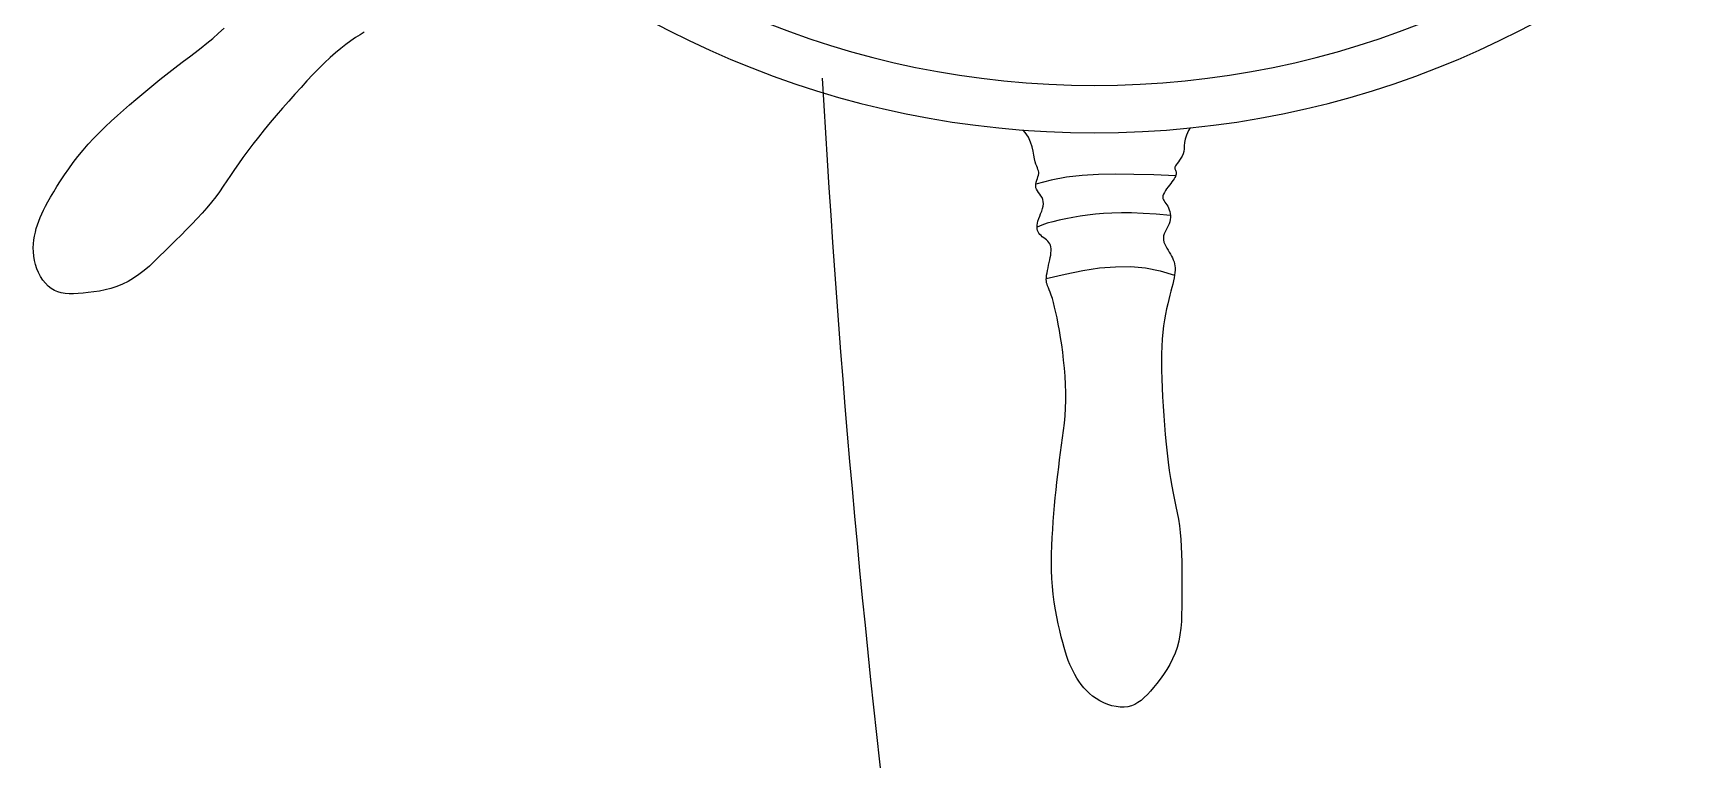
# Model space of a CAD drawing. Header units: millimetres. Extents: x -37 to 8970, y -2 to 4773.
# Drawn here: x 8468.9 to 8600.2, y 1159.4 to 1216.7 of the extents above; entities that cross this region are included whole.
import ezdxf

# ---------------------------------------------------------------- set-up
doc = ezdxf.new("R2010")
doc.units = ezdxf.units.MM

msp = doc.modelspace()

# ---------------------------------------------------------------- linework, layer by layer
at = {"color": 18, "true_color": 0x000000}
for p, q in [((8483.06, 1216.28), (8483.51, 1216.68)), ((8483.51, 1216.68), (8483.96, 1217.09)), ((8495.01, 1216.78), (8494.67, 1216.57)), ((8481.69, 1215.18), (8482.15, 1215.54)), ((8482.15, 1215.54), (8482.61, 1215.9)), ((8482.61, 1215.9), (8483.06, 1216.28)), ((8493.16, 1215.48), (8492.74, 1215.14)), ((8493.56, 1215.8), (8493.16, 1215.48)), ((8493.95, 1216.08), (8493.56, 1215.8)), ((8494.32, 1216.34), (8493.95, 1216.08)), ((8494.67, 1216.57), (8494.32, 1216.34)), ((8479.83, 1213.77), (8480.3, 1214.13)), ((8480.3, 1214.13), (8480.77, 1214.48)), ((8480.77, 1214.48), (8481.23, 1214.83)), ((8481.23, 1214.83), (8481.69, 1215.18)), ((8491.87, 1214.34), (8491.42, 1213.9)), ((8492.31, 1214.76), (8491.87, 1214.34)), ((8492.74, 1215.14), (8492.31, 1214.76)), ((8478.42, 1212.65), (8478.89, 1213.03)), ((8478.89, 1213.03), (8479.37, 1213.4)), ((8479.37, 1213.4), (8479.83, 1213.77)), ((8490.49, 1212.94), (8490.02, 1212.42)), ((8490.96, 1213.43), (8490.49, 1212.94)), ((8491.42, 1213.9), (8490.96, 1213.43)), ((8476.51, 1211.04), (8476.99, 1211.46)), ((8476.99, 1211.46), (8477.47, 1211.86)), ((8477.47, 1211.86), (8477.95, 1212.26)), ((8477.95, 1212.26), (8478.42, 1212.65)), ((8489.54, 1211.89), (8489.05, 1211.34)), ((8490.02, 1212.42), (8489.54, 1211.89)), ((8475.07, 1209.76), (8475.55, 1210.2)), ((8475.55, 1210.2), (8476.03, 1210.63)), ((8476.03, 1210.63), (8476.51, 1211.04)), ((8488.07, 1210.21), (8487.59, 1209.64)), ((8488.56, 1210.78), (8488.07, 1210.21)), ((8489.05, 1211.34), (8488.56, 1210.78)), ((8473.69, 1208.41), (8474.14, 1208.87)), ((8474.14, 1208.87), (8474.6, 1209.32)), ((8474.6, 1209.32), (8475.07, 1209.76)), ((8487.12, 1209.07), (8486.66, 1208.5)), ((8487.59, 1209.64), (8487.12, 1209.07)), ((8547.1, 1208.85), (8546.9, 1209.06)), ((8547.35, 1208.48), (8547.1, 1208.85)), ((8559.96, 1209.02), (8559.8, 1208.66)), ((8560.1, 1209.23), (8559.96, 1209.02)), ((8472.44, 1206.98), (8472.84, 1207.47)), ((8472.84, 1207.47), (8473.25, 1207.94)), ((8473.25, 1207.94), (8473.69, 1208.41)), ((8486.23, 1207.95), (8485.82, 1207.41)), ((8486.66, 1208.5), (8486.23, 1207.95)), ((8547.52, 1208.11), (8547.35, 1208.48)), ((8547.64, 1207.74), (8547.52, 1208.11)), ((8547.72, 1207.4), (8547.64, 1207.74)), ((8559.61, 1207.57), (8559.58, 1207.36)), ((8559.62, 1207.8), (8559.61, 1207.57)), ((8559.65, 1208.06), (8559.62, 1207.8)), ((8559.7, 1208.34), (8559.65, 1208.06)), ((8559.8, 1208.66), (8559.7, 1208.34)), ((8471.71, 1206), (8472.06, 1206.49)), ((8472.06, 1206.49), (8472.44, 1206.98)), ((8485.09, 1206.4), (8484.77, 1205.93)), ((8485.44, 1206.89), (8485.09, 1206.4)), ((8485.82, 1207.41), (8485.44, 1206.89)), ((8547.78, 1207.07), (8547.72, 1207.4)), ((8547.83, 1206.79), (8547.78, 1207.07)), ((8547.88, 1206.56), (8547.83, 1206.79)), ((8547.94, 1206.36), (8547.88, 1206.56)), ((8548, 1206.2), (8547.94, 1206.36)), ((8548.05, 1206.07), (8548, 1206.2)), ((8558.93, 1206.22), (8558.89, 1206.14)), ((8558.99, 1206.32), (8558.93, 1206.22)), ((8559.07, 1206.42), (8558.99, 1206.32)), ((8559.16, 1206.54), (8559.07, 1206.42)), ((8559.26, 1206.68), (8559.16, 1206.54)), ((8559.36, 1206.83), (8559.26, 1206.68)), ((8559.45, 1206.99), (8559.36, 1206.83)), ((8559.53, 1207.17), (8559.45, 1206.99)), ((8559.58, 1207.36), (8559.53, 1207.17)), ((8470.79, 1204.6), (8471.07, 1205.05)), ((8471.07, 1205.05), (8471.38, 1205.52)), ((8471.38, 1205.52), (8471.71, 1206)), ((8484.18, 1205.04), (8483.89, 1204.62)), ((8484.47, 1205.48), (8484.18, 1205.04)), ((8484.77, 1205.93), (8484.47, 1205.48)), ((8547.93, 1204.79), (8547.96, 1204.94)), ((8547.96, 1204.94), (8548, 1205.09)), ((8548, 1205.09), (8548.05, 1205.23)), ((8548.1, 1205.95), (8548.05, 1206.07)), ((8548.05, 1205.23), (8548.1, 1205.37)), ((8548.14, 1205.84), (8548.1, 1205.95)), ((8548.1, 1205.37), (8548.14, 1205.5)), ((8548.16, 1205.74), (8548.14, 1205.84)), ((8548.14, 1205.5), (8548.16, 1205.63)), ((8548.16, 1205.63), (8548.16, 1205.74)), ((8558.56, 1204.85), (8558.46, 1204.71)), ((8558.66, 1204.98), (8558.56, 1204.85)), ((8558.75, 1205.1), (8558.66, 1204.98)), ((8558.83, 1205.21), (8558.75, 1205.1)), ((8558.89, 1205.31), (8558.83, 1205.21)), ((8558.89, 1206.14), (8558.88, 1206.06)), ((8558.88, 1206.06), (8558.89, 1206)), ((8558.89, 1206), (8558.91, 1205.94)), ((8558.94, 1205.4), (8558.89, 1205.31)), ((8558.91, 1205.94), (8558.93, 1205.88)), ((8558.93, 1205.88), (8558.96, 1205.82)), ((8558.97, 1205.49), (8558.94, 1205.4)), ((8558.96, 1205.82), (8558.98, 1205.76)), ((8558.99, 1205.57), (8558.97, 1205.49)), ((8558.98, 1205.76), (8559, 1205.7)), ((8559, 1205.64), (8558.99, 1205.57)), ((8559, 1205.7), (8559, 1205.64)), ((8470.08, 1203.4), (8470.29, 1203.77)), ((8470.29, 1203.77), (8470.53, 1204.17)), ((8470.53, 1204.17), (8470.79, 1204.6)), ((8483.3, 1203.78), (8482.97, 1203.36)), ((8483.6, 1204.19), (8483.3, 1203.78)), ((8483.89, 1204.62), (8483.6, 1204.19)), ((8547.92, 1204.65), (8547.93, 1204.79)), ((8547.94, 1204.51), (8547.92, 1204.65)), ((8547.98, 1204.38), (8547.94, 1204.51)), ((8548.05, 1204.25), (8547.98, 1204.38)), ((8548.14, 1204.12), (8548.05, 1204.25)), ((8548.24, 1203.99), (8548.14, 1204.12)), ((8548.33, 1203.86), (8548.24, 1203.99)), ((8548.42, 1203.73), (8548.33, 1203.86)), ((8548.48, 1203.58), (8548.42, 1203.73)), ((8548.52, 1203.42), (8548.48, 1203.58)), ((8557.95, 1203.87), (8557.94, 1203.76)), ((8557.94, 1203.76), (8557.95, 1203.65)), ((8557.99, 1204), (8557.95, 1203.87)), ((8557.95, 1203.65), (8557.99, 1203.55)), ((8558.06, 1204.14), (8557.99, 1204)), ((8557.99, 1203.55), (8558.04, 1203.46)), ((8558.14, 1204.28), (8558.06, 1204.14)), ((8558.24, 1204.42), (8558.14, 1204.28)), ((8558.35, 1204.57), (8558.24, 1204.42)), ((8558.46, 1204.71), (8558.35, 1204.57)), ((8469.46, 1202.15), (8469.59, 1202.44)), ((8469.59, 1202.44), (8469.73, 1202.74)), ((8469.73, 1202.74), (8469.89, 1203.06)), ((8469.89, 1203.06), (8470.08, 1203.4)), ((8482.23, 1202.5), (8481.83, 1202.07)), ((8482.61, 1202.93), (8482.23, 1202.5)), ((8482.97, 1203.36), (8482.61, 1202.93)), ((8548.16, 1202.07), (8548.24, 1202.26)), ((8548.24, 1202.26), (8548.31, 1202.46)), ((8548.31, 1202.46), (8548.39, 1202.66)), ((8548.39, 1202.66), (8548.45, 1202.86)), ((8548.45, 1202.86), (8548.5, 1203.06)), ((8548.5, 1203.06), (8548.53, 1203.24)), ((8548.53, 1203.24), (8548.52, 1203.42)), ((8558.04, 1203.46), (8558.1, 1203.36)), ((8558.1, 1203.36), (8558.17, 1203.26)), ((8558.17, 1203.26), (8558.25, 1203.15)), ((8558.25, 1203.15), (8558.32, 1203.04)), ((8558.32, 1203.04), (8558.38, 1202.91)), ((8558.38, 1202.91), (8558.44, 1202.77)), ((8558.44, 1202.77), (8558.48, 1202.63)), ((8558.48, 1202.63), (8558.52, 1202.48)), ((8558.52, 1202.48), (8558.53, 1202.32)), ((8558.53, 1202.32), (8558.54, 1202.16)), ((8469.02, 1200.7), (8469.09, 1201.01)), ((8469.09, 1201.01), (8469.16, 1201.3)), ((8469.16, 1201.3), (8469.25, 1201.58)), ((8469.25, 1201.58), (8469.35, 1201.87)), ((8469.35, 1201.87), (8469.46, 1202.15)), ((8481, 1201.2), (8480.57, 1200.77)), ((8481.42, 1201.64), (8481, 1201.2)), ((8481.83, 1202.07), (8481.42, 1201.64)), ((8548.03, 1201.4), (8548.04, 1201.55)), ((8548.04, 1201.27), (8548.03, 1201.4)), ((8548.04, 1201.55), (8548.06, 1201.71)), ((8548.07, 1201.14), (8548.04, 1201.27)), ((8548.06, 1201.71), (8548.1, 1201.88)), ((8548.11, 1201.03), (8548.07, 1201.14)), ((8548.1, 1201.88), (8548.16, 1202.07)), ((8548.17, 1200.92), (8548.11, 1201.03)), ((8548.24, 1200.82), (8548.17, 1200.92)), ((8558.11, 1201.03), (8558.05, 1200.87)), ((8558.19, 1201.19), (8558.11, 1201.03)), ((8558.27, 1201.35), (8558.19, 1201.19)), ((8558.35, 1201.51), (8558.27, 1201.35)), ((8558.43, 1201.67), (8558.35, 1201.51)), ((8558.48, 1201.83), (8558.43, 1201.67)), ((8558.52, 1202), (8558.48, 1201.83)), ((8558.54, 1202.16), (8558.52, 1202)), ((8468.92, 1199.76), (8468.94, 1200.08)), ((8468.93, 1199.44), (8468.92, 1199.76)), ((8468.94, 1200.08), (8468.97, 1200.39)), ((8468.97, 1200.39), (8469.02, 1200.7)), ((8479.71, 1199.92), (8479.29, 1199.5)), ((8480.14, 1200.34), (8479.71, 1199.92)), ((8480.57, 1200.77), (8480.14, 1200.34)), ((8548.34, 1200.73), (8548.24, 1200.82)), ((8548.44, 1200.64), (8548.34, 1200.73)), ((8548.55, 1200.56), (8548.44, 1200.64)), ((8548.66, 1200.48), (8548.55, 1200.56)), ((8548.76, 1200.39), (8548.66, 1200.48)), ((8548.87, 1200.3), (8548.76, 1200.39)), ((8548.95, 1200.2), (8548.87, 1200.3)), ((8549.03, 1200.09), (8548.95, 1200.2)), ((8549.08, 1199.97), (8549.03, 1200.09)), ((8549.11, 1199.84), (8549.08, 1199.97)), ((8549.13, 1199.69), (8549.11, 1199.84)), ((8549.13, 1199.53), (8549.13, 1199.69)), ((8558, 1200.71), (8557.98, 1200.55)), ((8557.98, 1200.55), (8557.99, 1200.39)), ((8557.99, 1200.39), (8558.03, 1200.22)), ((8558.05, 1200.87), (8558, 1200.71)), ((8558.03, 1200.22), (8558.09, 1200.06)), ((8558.09, 1200.06), (8558.17, 1199.9)), ((8558.17, 1199.9), (8558.26, 1199.73)), ((8558.26, 1199.73), (8558.35, 1199.58)), ((8468.96, 1199.11), (8468.93, 1199.44)), ((8469.01, 1198.78), (8468.96, 1199.11)), ((8469.1, 1198.45), (8469.01, 1198.78)), ((8469.21, 1198.12), (8469.1, 1198.45)), ((8478.07, 1198.33), (8477.66, 1197.98)), ((8478.48, 1198.71), (8478.07, 1198.33)), ((8478.88, 1199.1), (8478.48, 1198.71)), ((8479.29, 1199.5), (8478.88, 1199.1)), ((8548.89, 1198.19), (8548.94, 1198.4)), ((8548.94, 1198.4), (8548.98, 1198.61)), ((8548.98, 1198.61), (8549.03, 1198.81)), ((8549.03, 1198.81), (8549.07, 1199)), ((8549.07, 1199), (8549.1, 1199.19)), ((8549.1, 1199.19), (8549.12, 1199.37)), ((8549.12, 1199.37), (8549.13, 1199.53)), ((8558.35, 1199.58), (8558.45, 1199.42)), ((8558.45, 1199.42), (8558.54, 1199.26)), ((8558.54, 1199.26), (8558.63, 1199.11)), ((8558.63, 1199.11), (8558.7, 1198.97)), ((8558.7, 1198.97), (8558.76, 1198.82)), ((8558.76, 1198.82), (8558.82, 1198.67)), ((8558.82, 1198.67), (8558.86, 1198.51)), ((8558.86, 1198.51), (8558.89, 1198.35)), ((8558.89, 1198.35), (8558.9, 1198.18)), ((8469.34, 1197.81), (8469.21, 1198.12)), ((8469.5, 1197.51), (8469.34, 1197.81)), ((8469.68, 1197.22), (8469.5, 1197.51)), ((8469.88, 1196.97), (8469.68, 1197.22)), ((8470.1, 1196.75), (8469.88, 1196.97)), ((8476.39, 1197.12), (8475.95, 1196.9)), ((8476.83, 1197.37), (8476.39, 1197.12)), ((8477.25, 1197.66), (8476.83, 1197.37)), ((8477.66, 1197.98), (8477.25, 1197.66)), ((8548.75, 1197.27), (8548.76, 1197.43)), ((8548.76, 1197.13), (8548.75, 1197.27)), ((8548.76, 1197.43), (8548.78, 1197.6)), ((8548.78, 1197.01), (8548.76, 1197.13)), ((8548.78, 1197.6), (8548.81, 1197.79)), ((8548.81, 1196.89), (8548.78, 1197.01)), ((8548.81, 1197.79), (8548.85, 1197.99)), ((8548.85, 1197.99), (8548.89, 1198.19)), ((8558.78, 1197.16), (8558.72, 1196.91)), ((8558.83, 1197.4), (8558.78, 1197.16)), ((8558.87, 1197.61), (8558.83, 1197.4)), ((8558.89, 1197.82), (8558.87, 1197.61)), ((8558.91, 1198.01), (8558.89, 1197.82)), ((8558.9, 1198.18), (8558.91, 1198.01)), ((8470.33, 1196.56), (8470.1, 1196.75)), ((8470.58, 1196.41), (8470.33, 1196.56)), ((8470.85, 1196.3), (8470.58, 1196.41)), ((8471.13, 1196.22), (8470.85, 1196.3)), ((8471.43, 1196.17), (8471.13, 1196.22)), ((8471.75, 1196.15), (8471.43, 1196.17)), ((8472.1, 1196.15), (8471.75, 1196.15)), ((8472.46, 1196.17), (8472.1, 1196.15)), ((8472.85, 1196.2), (8472.46, 1196.17)), ((8473.25, 1196.24), (8472.85, 1196.2)), ((8473.68, 1196.29), (8473.25, 1196.24)), ((8474.13, 1196.36), (8473.68, 1196.29)), ((8474.58, 1196.46), (8474.13, 1196.36)), ((8475.04, 1196.57), (8474.58, 1196.46)), ((8475.5, 1196.72), (8475.04, 1196.57)), ((8475.95, 1196.9), (8475.5, 1196.72)), ((8548.86, 1196.76), (8548.81, 1196.89)), ((8548.92, 1196.62), (8548.86, 1196.76)), ((8548.99, 1196.46), (8548.92, 1196.62)), ((8549.06, 1196.27), (8548.99, 1196.46)), ((8549.14, 1196.04), (8549.06, 1196.27)), ((8549.23, 1195.77), (8549.14, 1196.04)), ((8549.32, 1195.45), (8549.23, 1195.77)), ((8558.42, 1195.7), (8558.33, 1195.34)), ((8558.5, 1196.04), (8558.42, 1195.7)), ((8558.58, 1196.35), (8558.5, 1196.04)), ((8558.66, 1196.64), (8558.58, 1196.35)), ((8558.72, 1196.91), (8558.66, 1196.64)), ((8549.41, 1195.08), (8549.32, 1195.45)), ((8549.51, 1194.68), (8549.41, 1195.08)), ((8549.6, 1194.24), (8549.51, 1194.68)), ((8558.15, 1194.54), (8558.07, 1194.09)), ((8558.24, 1194.95), (8558.15, 1194.54)), ((8558.33, 1195.34), (8558.24, 1194.95)), ((8549.7, 1193.76), (8549.6, 1194.24)), ((8549.79, 1193.25), (8549.7, 1193.76)), ((8549.88, 1192.7), (8549.79, 1193.25)), ((8557.94, 1193.11), (8557.89, 1192.57)), ((8558, 1193.62), (8557.94, 1193.11)), ((8558.07, 1194.09), (8558, 1193.62)), ((8549.97, 1192.13), (8549.88, 1192.7)), ((8550.05, 1191.53), (8549.97, 1192.13)), ((8557.85, 1192), (8557.83, 1191.4)), ((8557.89, 1192.57), (8557.85, 1192)), ((8550.12, 1190.91), (8550.05, 1191.53)), ((8550.19, 1190.28), (8550.12, 1190.91)), ((8557.83, 1191.4), (8557.83, 1190.77)), ((8557.83, 1190.77), (8557.84, 1190.11)), ((8550.24, 1189.64), (8550.19, 1190.28)), ((8550.27, 1189), (8550.24, 1189.64)), ((8557.84, 1190.11), (8557.85, 1189.43)), ((8557.85, 1189.43), (8557.88, 1188.73)), ((8550.29, 1188.37), (8550.27, 1189)), ((8550.29, 1187.74), (8550.29, 1188.37)), ((8557.88, 1188.73), (8557.92, 1188.01)), ((8557.92, 1188.01), (8557.96, 1187.28)), ((8550.18, 1185.95), (8550.23, 1186.53)), ((8550.23, 1186.53), (8550.27, 1187.13)), ((8550.27, 1187.13), (8550.29, 1187.74)), ((8557.96, 1187.28), (8558.01, 1186.53)), ((8558.01, 1186.53), (8558.07, 1185.79)), ((8550.04, 1184.79), (8550.12, 1185.37)), ((8550.12, 1185.37), (8550.18, 1185.95)), ((8558.07, 1185.79), (8558.13, 1185.04)), ((8549.88, 1183.64), (8549.96, 1184.22)), ((8549.96, 1184.22), (8550.04, 1184.79)), ((8558.13, 1185.04), (8558.2, 1184.3)), ((8558.2, 1184.3), (8558.28, 1183.58)), ((8549.73, 1182.48), (8549.8, 1183.06)), ((8549.8, 1183.06), (8549.88, 1183.64)), ((8558.28, 1183.58), (8558.36, 1182.88)), ((8558.36, 1182.88), (8558.45, 1182.21)), ((8549.52, 1180.68), (8549.59, 1181.29)), ((8549.59, 1181.29), (8549.66, 1181.89)), ((8549.66, 1181.89), (8549.73, 1182.48)), ((8558.45, 1182.21), (8558.55, 1181.58)), ((8558.55, 1181.58), (8558.65, 1180.98)), ((8549.41, 1179.46), (8549.46, 1180.07)), ((8549.46, 1180.07), (8549.52, 1180.68)), ((8558.65, 1180.98), (8558.76, 1180.43)), ((8558.76, 1180.43), (8558.87, 1179.89)), ((8558.87, 1179.89), (8558.97, 1179.38)), ((8549.3, 1178.2), (8549.35, 1178.83)), ((8549.35, 1178.83), (8549.41, 1179.46)), ((8558.97, 1179.38), (8559.07, 1178.88)), ((8559.07, 1178.88), (8559.16, 1178.37)), ((8549.22, 1176.92), (8549.26, 1177.56)), ((8549.26, 1177.56), (8549.3, 1178.2)), ((8559.16, 1178.37), (8559.24, 1177.86)), ((8559.24, 1177.86), (8559.31, 1177.33)), ((8559.31, 1177.33), (8559.36, 1176.78)), ((8549.17, 1175.63), (8549.19, 1176.28)), ((8549.19, 1176.28), (8549.22, 1176.92)), ((8559.36, 1176.78), (8559.39, 1176.21)), ((8559.39, 1176.21), (8559.42, 1175.62)), ((8549.16, 1174.99), (8549.17, 1175.63)), ((8549.17, 1174.35), (8549.16, 1174.99)), ((8559.42, 1175.62), (8559.43, 1175.02)), ((8559.43, 1175.02), (8559.43, 1174.41)), ((8549.19, 1173.71), (8549.17, 1174.35)), ((8549.24, 1173.07), (8549.19, 1173.71)), ((8559.43, 1174.41), (8559.44, 1173.81)), ((8559.44, 1173.81), (8559.43, 1173.2)), ((8549.3, 1172.45), (8549.24, 1173.07)), ((8549.38, 1171.84), (8549.3, 1172.45)), ((8559.43, 1173.2), (8559.43, 1172.6)), ((8559.43, 1172.6), (8559.43, 1172.01)), ((8549.47, 1171.24), (8549.38, 1171.84)), ((8549.58, 1170.67), (8549.47, 1171.24)), ((8559.42, 1170.87), (8559.4, 1170.32)), ((8559.43, 1171.43), (8559.42, 1170.87)), ((8559.43, 1172.01), (8559.43, 1171.43)), ((8549.69, 1170.12), (8549.58, 1170.67)), ((8549.81, 1169.6), (8549.69, 1170.12)), ((8549.93, 1169.11), (8549.81, 1169.6)), ((8559.35, 1169.78), (8559.29, 1169.26)), ((8559.4, 1170.32), (8559.35, 1169.78)), ((8550.05, 1168.66), (8549.93, 1169.11)), ((8550.16, 1168.25), (8550.05, 1168.66)), ((8550.27, 1167.88), (8550.16, 1168.25)), ((8559.07, 1168.27), (8558.91, 1167.8)), ((8559.2, 1168.76), (8559.07, 1168.27)), ((8559.29, 1169.26), (8559.2, 1168.76)), ((8550.38, 1167.54), (8550.27, 1167.88)), ((8550.49, 1167.22), (8550.38, 1167.54)), ((8550.61, 1166.93), (8550.49, 1167.22)), ((8550.73, 1166.65), (8550.61, 1166.93)), ((8558.49, 1166.93), (8558.25, 1166.52)), ((8558.71, 1167.36), (8558.49, 1166.93)), ((8558.91, 1167.8), (8558.71, 1167.36)), ((8550.86, 1166.38), (8550.73, 1166.65)), ((8551, 1166.12), (8550.86, 1166.38)), ((8551.15, 1165.85), (8551, 1166.12)), ((8551.32, 1165.6), (8551.15, 1165.85)), ((8551.5, 1165.34), (8551.32, 1165.6)), ((8557.74, 1165.77), (8557.47, 1165.43)), ((8558, 1166.13), (8557.74, 1165.77)), ((8558.25, 1166.52), (8558, 1166.13)), ((8551.7, 1165.09), (8551.5, 1165.34)), ((8551.92, 1164.86), (8551.7, 1165.09)), ((8552.15, 1164.63), (8551.92, 1164.86)), ((8552.4, 1164.42), (8552.15, 1164.63)), ((8552.68, 1164.23), (8552.4, 1164.42)), ((8552.97, 1164.05), (8552.68, 1164.23)), ((8556.47, 1164.31), (8556.23, 1164.09)), ((8556.72, 1164.55), (8556.47, 1164.31)), ((8556.96, 1164.82), (8556.72, 1164.55)), ((8557.21, 1165.11), (8556.96, 1164.82)), ((8557.47, 1165.43), (8557.21, 1165.11)), ((8553.28, 1163.9), (8552.97, 1164.05)), ((8553.6, 1163.77), (8553.28, 1163.9)), ((8553.92, 1163.67), (8553.6, 1163.77)), ((8554.25, 1163.6), (8553.92, 1163.67)), ((8554.57, 1163.56), (8554.25, 1163.6)), ((8554.88, 1163.56), (8554.57, 1163.56)), ((8555.18, 1163.59), (8554.88, 1163.56)), ((8555.46, 1163.66), (8555.18, 1163.59)), ((8555.73, 1163.77), (8555.46, 1163.66)), ((8555.98, 1163.92), (8555.73, 1163.77)), ((8556.23, 1164.09), (8555.98, 1163.92))]:
    msp.add_line(p, q, dxfattribs=at)
for points in [[(8558.95, 1205.45), (8557.23, 1205.51), (8555.66, 1205.56), (8554.21, 1205.58), (8552.86, 1205.56), (8551.58, 1205.48), (8550.35, 1205.34), (8549.14, 1205.11), (8547.93, 1204.79)], [(8558.53, 1202.32), (8557.4, 1202.42), (8556.39, 1202.48), (8555.48, 1202.52), (8554.67, 1202.52), (8553.93, 1202.51), (8553.25, 1202.47), (8552.62, 1202.41), (8552.01, 1202.34), (8551.42, 1202.26), (8550.85, 1202.17), (8550.29, 1202.06), (8549.77, 1201.95), (8549.28, 1201.83), (8548.82, 1201.7), (8548.4, 1201.55), (8548.03, 1201.4)], [(8548.75, 1197.35), (8550.24, 1197.7), (8551.63, 1197.98), (8552.95, 1198.18), (8554.2, 1198.28), (8555.41, 1198.29), (8556.58, 1198.19), (8557.73, 1197.96), (8558.87, 1197.61)]]:
    msp.add_lwpolyline(points, dxfattribs=at)
for centre, major_axis, start_param, end_param in [((8552.55, 1282.49), (-52.08, 52.08), 3.926991, 10.210176), ((8552.55, 1282.49), (-49.44, 49.44), 3.926991, 10.210176), ((9501.22, 1267.15), (-687.04, 687.04), 0.841002, 0.98352)]:
    msp.add_ellipse(centre, major_axis=major_axis, ratio=1, start_param=start_param, end_param=end_param, dxfattribs=at)

doc.saveas('drawing.dxf')
